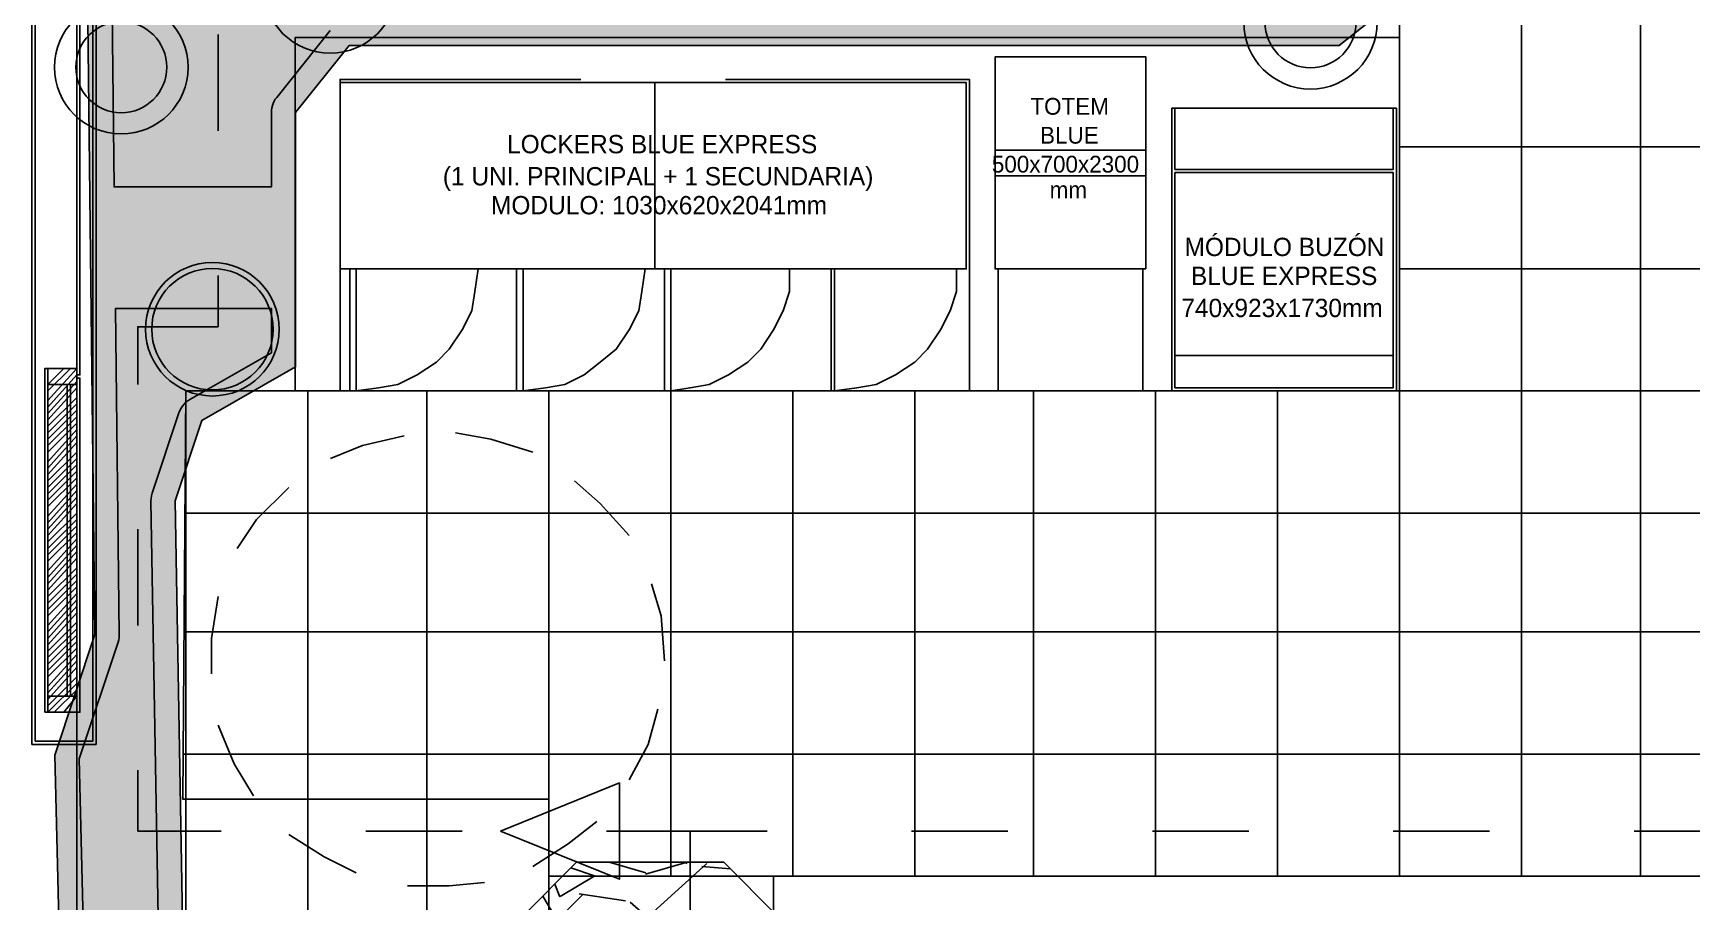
# Model space of a CAD drawing. Header units: metres. Extents: x 1 to 213, y 1 to 147.
# Drawn here: x 66.56 to 72.03, y 90.45 to 93.31 of the extents above; entities that cross this region are included whole.
import ezdxf

# ---------------------------------------------------------------- set-up
doc = ezdxf.new("R2010")
doc.units = ezdxf.units.M
doc.linetypes.add('DASHED', pattern=[1.524, 1.27, -0.254])
for name, color, linetype in [('00-BASE-ARQUITECTURA', 8, 'Continuous'), ('00-BASE-TEXTO', 8, 'Continuous'), ('PJ-COPA-ADULTA', 8, 'DASHED'), ('PJ-GRAVILLA', 42, 'Continuous'), ('PJ-HERBACEAS', 212, 'Continuous'), ('PJ-LIMITE-JARDIN', 7, 'Continuous'), ('PJ-MASAS', 92, 'Continuous'), ('PJ-MASAS-RELLENO', 92, 'Continuous'), ('PJ-RIEGO-SECTORES', 5, 'Continuous')]:
    doc.layers.add(name, color=color, linetype=linetype)

# ---------------------------------------------------------------- blocks, each defined once
blk = doc.blocks.new('PJ_AM')
blk.add_circle((0, 0), 0.22)
at = {"flags": 1}
for tag, p, height in [('CODIGO', (0.15, 0.15), 0.2), ('ESPECIE', (0.15, -0.1), 0.15), ('ZONA', (0.15, -0.3), 0.15)]:
    blk.add_attdef(tag, p, '', height=height, dxfattribs=at)
blk = doc.blocks.new('PJ_SA')
blk.add_circle((0, 0), 0.22)
at = {"flags": 1}
for tag, p, height in [('CODIGO', (0.15, 0.15), 0.2), ('ESPECIE', (0.15, -0.1), 0.15), ('ZONA', (0.15, -0.3), 0.15)]:
    blk.add_attdef(tag, p, '', height=height, dxfattribs=at)

msp = doc.modelspace()

# ---------------------------------------------------------------- hatches: boundary and pattern name
at = {"layer": 'PJ-GRAVILLA'}
h = msp.add_hatch(dxfattribs=at)
h.set_pattern_fill('GRAVEL', scale=0.03)
h.paths.add_polyline_path([(69.2326, 101.3354), (84.1816, 101.3354), (84.3579, 101.2472), (84.3579, 101.1149), (84.1816, 101.0267), (71.5698, 101.0708), (70.8201, 100.9826), (70.6878, 100.8503), (70.5555, 100.0124), (69.1444, 100.0124), (68.7034, 100.3652), (67.7333, 100.3211), (67.5569, 100.1006), (67.5128, 94.1475), (67.8656, 93.8829), (70.8642, 93.927), (71.0847, 93.7066), (71.0847, 93.442), (70.8642, 93.2656), (67.601, 93.2656), (67.4246, 93.0451), (67.4246, 92.2072), (67.1159, 92.0309), (67.0277, 91.7663), (67.0718, 89.2527), (66.9395, 89.0763), (66.675, 89.1204), (66.6309, 90.9284), (66.7632, 91.3253), (66.675, 99.0423), (67.16, 100.1447), (67.5128, 100.5416), (68.4389, 101.159), (69.2326, 101.3354)])
h = msp.add_hatch(dxfattribs=at)
h.set_pattern_fill('GRAVEL', scale=0.03)
h.paths.add_polyline_path([(68.3507, 90.5756), (68.8357, 90.5756), (69.0121, 90.3993), (69.0121, 85.8132), (68.7034, 85.5045), (67.4687, 85.5045), (67.0718, 85.6368), (66.7632, 85.9454), (66.6309, 86.2982), (66.6309, 87.092), (66.8073, 87.2684), (68.1743, 87.2684), (68.4389, 87.6211), (68.4389, 88.8118), (68.1743, 89.1204), (68.1743, 90.3993), (68.3507, 90.5756)])
at = {"layer": 'PJ-MASAS-RELLENO'}
for points in [[(67.4328, 94.1481), (67.4331, 94.1406), (67.4341, 94.1332), (67.4358, 94.126), (67.4381, 94.1189), (67.4411, 94.112), (67.4448, 94.1055), (67.449, 94.0993), (67.4538, 94.0936), (67.459, 94.0883), (67.4648, 94.0835), (67.8176, 93.8189), (67.8238, 93.8147), (67.8304, 93.8111), (67.8373, 93.8081), (67.8445, 93.8058), (67.8518, 93.8041), (67.8593, 93.8032), (67.8668, 93.8029), (70.8316, 93.8465), (71.0047, 93.6734), (71.0047, 93.4804), (70.8361, 93.3456), (67.601, 93.3456), (67.5931, 93.3452), (67.5852, 93.344), (67.5775, 93.342), (67.57, 93.3393), (67.5628, 93.3359), (67.556, 93.3317), (67.5497, 93.3269), (67.5438, 93.3215), (67.5385, 93.3156), (67.3621, 93.0951), (67.3576, 93.0888), (67.3537, 93.0822), (67.3505, 93.0752), (67.3479, 93.0679), (67.3461, 93.0604), (67.345, 93.0528), (67.3446, 93.0451), (67.3446, 92.8), (66.8263, 92.8), (66.792, 95.8), (67.4451, 95.8), (67.4328, 94.1481)], [(67.3446, 92.2537), (67.0762, 92.1003), (67.0692, 92.0958), (67.0627, 92.0906), (67.0568, 92.0847), (67.0515, 92.0783), (67.0469, 92.0713), (67.0431, 92.0639), (67.04, 92.0562), (66.9518, 91.7916), (66.9495, 91.7828), (66.9481, 91.7739), (66.9478, 91.7649), (66.9892, 89.4), (66.7482, 89.4), (66.7112, 90.9164), (66.8391, 91.3), (66.8414, 91.3086), (66.8428, 91.3173), (66.8432, 91.3262), (66.8309, 92.4), (67.3446, 92.4), (67.3446, 92.2537)]]:
    msp.add_hatch(color=7, dxfattribs=at).paths.add_polyline_path(points)

# ---------------------------------------------------------------- linework, layer by layer
at = {"layer": '00-BASE-ARQUITECTURA'}
for points in [[(71.0635, 92.1279), (71.0635, 93.6836), (72.2277, 93.6836), (72.2277, 93.3661), (73.4554, 93.3661), (73.4659, 92.3819), (72.2594, 92.3819), (72.2594, 91.7257), (78.4295, 91.7257), (78.4295, 92.5194), (78.4084, 92.5194), (78.3766, 92.5194), (78.3766, 93.4931), (79.8583, 93.4931), (79.8583, 91.7257), (83.8588, 91.7151), (83.8588, 93.6836), (89.4679, 93.6942), (89.4679, 100.6898)], [(90.2617, 100.0865), (90.2617, 91.7257), (94.3998, 91.7257), (94.9713, 90.5298), (68.2589, 90.5298), (68.2589, 90.7838), (67.0524, 90.7838), (67.063, 92.1279), (71.0635, 92.1279)], [(66.7032, 89.0799), (66.7032, 98.4355)], [(71.4657, 90.5298), (71.4657, 93.6836)], [(71.8573, 90.5298), (71.8573, 93.6836)], [(67.063, 92.1279), (67.4229, 92.1279), (67.4229, 93.292), (71.0635, 93.292)], [(67.1689, 93.3026), (67.1689, 92.9851)], [(68.3648, 93.1545), (67.571, 93.1545), (67.571, 92.1279), (68.3648, 92.1279)], [(69.6454, 92.1279), (69.6454, 93.1545), (68.841, 93.1545)], [(73.4554, 92.9322), (71.0635, 92.9322)], [(67.1689, 92.5089), (67.1689, 92.3395), (66.9043, 92.3395), (66.9043, 92.149)], [(68.0261, 92.53), (68.0155, 92.4559), (68.0049, 92.3925), (67.9732, 92.329), (67.9309, 92.2655), (67.8885, 92.2231), (67.825, 92.1808), (67.7615, 92.149), (67.698, 92.1385), (67.6239, 92.1279), (67.6239, 92.53), (67.6028, 92.53), (67.6028, 92.1279), (67.6239, 92.1279)], [(68.5764, 92.53), (68.5659, 92.4559), (68.5553, 92.3925), (68.5235, 92.329), (68.4812, 92.2655), (68.4283, 92.2231), (68.3754, 92.1808), (68.3119, 92.149), (68.2484, 92.1385), (68.1743, 92.1279), (68.1743, 92.53), (68.1531, 92.53), (68.1531, 92.1279), (68.1743, 92.1279)], [(69.0527, 92.53), (69.0527, 92.4559), (69.0315, 92.3925), (68.9998, 92.329), (68.9574, 92.2655), (68.9151, 92.2231), (68.8516, 92.1808), (68.7881, 92.149), (68.7246, 92.1385), (68.6611, 92.1279), (68.6611, 92.53), (68.6399, 92.53), (68.6399, 92.1279), (68.6611, 92.1279)], [(69.603, 92.53), (69.603, 92.4559), (69.5819, 92.3925), (69.5501, 92.329), (69.5078, 92.2655), (69.4654, 92.2231), (69.4019, 92.1808), (69.3384, 92.149), (69.2749, 92.1385), (69.2009, 92.1279), (69.2009, 92.53), (69.1903, 92.53), (69.1903, 92.1279), (69.2009, 92.1279)], [(73.4659, 92.53), (71.0635, 92.53)], [(66.7032, 92.2019), (66.6079, 92.0961)], [(66.682, 92.2019), (66.6079, 92.1279)], [(66.6609, 92.2019), (66.6079, 92.149)], [(66.7032, 92.1808), (66.6079, 92.075)], [(66.7032, 92.1596), (66.6079, 92.0538)], [(66.7032, 92.1385), (66.6079, 92.0326)], [(67.063, 90.7838), (67.063, 92.1279)], [(67.4652, 90.7838), (67.4652, 92.1279)], [(67.8568, 90.7838), (67.8568, 92.1279)], [(68.2589, 90.5298), (68.2589, 92.1279)], [(68.6611, 90.5298), (68.6611, 92.1279)], [(68.841, 92.1279), (69.6454, 92.1279)], [(69.0633, 90.5298), (69.0633, 92.1279)], [(69.4654, 90.5298), (69.4654, 92.1279)], [(69.857, 90.5298), (69.857, 92.1279)], [(70.2592, 90.5298), (70.2592, 92.1279)], [(70.6614, 90.5298), (70.6614, 92.1279)], [(71.0635, 90.5298), (71.0635, 92.1279)], [(72.2594, 92.1279), (71.0635, 92.1279)], [(66.7032, 92.1067), (66.6079, 92.0115)], [(66.7032, 92.0855), (66.6079, 91.9903)], [(66.7032, 92.0644), (66.6079, 91.9691)], [(66.7032, 92.0432), (66.6079, 91.9479)], [(66.7032, 92.022), (66.6079, 91.9268)], [(66.7032, 92.0009), (66.6079, 91.895)], [(66.7032, 91.9797), (66.6079, 91.8739)], [(66.7032, 91.9585), (66.6079, 91.8527)], [(67.7827, 91.9797), (67.6451, 91.9479), (67.5393, 91.9056)], [(68.206, 91.9268), (68.0684, 91.9691), (67.952, 91.9903)], [(66.7032, 91.9268), (66.6079, 91.8315)], [(66.7032, 91.9056), (66.6079, 91.8104)], [(66.7032, 91.8845), (66.6079, 91.7892)], [(66.7032, 91.8633), (66.6079, 91.768)], [(66.7032, 91.8421), (66.6079, 91.7469)], [(66.7032, 91.821), (66.6079, 91.7151)], [(66.7032, 91.7998), (66.6079, 91.6939)], [(67.4017, 91.8104), (67.2959, 91.7045), (67.2324, 91.6093)], [(68.5235, 91.6516), (68.4283, 91.7575), (68.3436, 91.8315)], [(66.7032, 91.7786), (66.6079, 91.6728)], [(66.7032, 91.7575), (66.6079, 91.6516)], [(66.7032, 91.7257), (66.6079, 91.6305)], [(66.7032, 91.7045), (66.6079, 91.6093)], [(72.2594, 91.7257), (67.063, 91.7257)], [(66.7032, 91.6834), (66.6079, 91.5881)], [(66.7032, 91.6622), (66.6079, 91.567)], [(66.7032, 91.641), (66.6079, 91.5352)], [(66.9043, 91.6728), (66.9043, 91.3553)], [(66.7032, 91.6199), (66.6079, 91.514)], [(66.7032, 91.5987), (66.6079, 91.4929)], [(66.7032, 91.5775), (66.6079, 91.4717)], [(66.7032, 91.5458), (66.6079, 91.4505)], [(66.7032, 91.5246), (66.6079, 91.4294)], [(66.7032, 91.5035), (66.6079, 91.4082)], [(66.7032, 91.4823), (66.6079, 91.387)], [(68.6399, 91.2389), (68.6294, 91.387), (68.5976, 91.4929)], [(66.7032, 91.4611), (66.6079, 91.3553)], [(66.7032, 91.4399), (66.6079, 91.3341)], [(66.7032, 91.4188), (66.6079, 91.313)], [(67.1689, 91.4505), (67.1477, 91.313), (67.1477, 91.1965)], [(66.7032, 91.3976), (66.6079, 91.2918)], [(66.7032, 91.3659), (66.6079, 91.2706)], [(66.7032, 91.3447), (66.6079, 91.2495)], [(66.7032, 91.3235), (66.6079, 91.2283)], [(66.7032, 91.3024), (66.6079, 91.2071)], [(94.5903, 91.3341), (67.063, 91.3341)], [(66.7032, 91.2812), (66.6079, 91.1859)], [(66.7032, 91.26), (66.6079, 91.1542)], [(66.7032, 91.2389), (66.6079, 91.133)], [(66.7032, 91.2177), (66.6079, 91.1119)], [(66.7032, 91.1859), (66.6079, 91.0907)], [(66.7032, 91.1648), (66.6079, 91.0695)], [(66.7032, 91.1436), (66.6291, 91.0695)], [(66.7032, 91.1224), (66.6609, 91.0695)], [(68.5235, 90.8473), (68.587, 90.9637), (68.6188, 91.0801)], [(67.1689, 91.0272), (67.2218, 90.9002), (67.2853, 90.7944)], [(94.7808, 90.9319), (67.0524, 90.9319)], [(66.9043, 90.879), (66.9043, 90.678)], [(68.1002, 90.678), (68.4918, 90.5192), (68.4918, 90.8367), (68.1002, 90.678)], [(68.206, 90.5615), (68.3224, 90.6356), (68.4177, 90.7097)], [(67.1794, 90.678), (66.9043, 90.678)], [(67.4017, 90.6674), (67.5181, 90.5933), (67.6239, 90.5404)], [(67.9732, 90.678), (67.6557, 90.678)], [(68.7246, 90.678), (68.4494, 90.678)], [(68.7246, 90.1805), (68.7246, 90.678)], [(68.7246, 90.678), (68.9786, 90.678)], [(69.4549, 90.678), (69.7724, 90.678)], [(70.2486, 90.678), (70.5661, 90.678)], [(71.0424, 90.678), (71.3599, 90.678)], [(71.8361, 90.678), (72.1536, 90.678)], [(67.7933, 90.498), (67.9309, 90.498), (68.0473, 90.5086)], [(68.2589, 90.5298), (68.2589, 89.027)], [(68.9998, 90.5298), (68.9998, 85.8837)]]:
    msp.add_lwpolyline(points, dxfattribs=at)
for points in [[(66.555, 90.9637), (66.7667, 90.9637), (66.7667, 97.5995), (66.555, 97.5995)], [(66.5656, 90.9743), (66.7561, 90.9743), (66.7561, 97.5889), (66.5656, 97.5889)], [(66.7032, 92.1808), (66.7138, 92.1808), (66.7138, 93.419), (66.7032, 93.419)], [(67.4229, 93.292), (67.4229, 92.1279), (71.0635, 92.1279), (71.0635, 93.292)], [(70.2274, 92.53), (69.73, 92.53), (69.73, 93.2285), (70.2274, 93.2285)], [(67.571, 92.53), (67.571, 93.1439), (68.6082, 93.1439), (68.6082, 92.53)], [(68.6082, 92.53), (68.6082, 93.1439), (69.6348, 93.1439), (69.6348, 92.53)], [(70.3121, 92.1279), (70.3121, 93.0592), (71.0529, 93.0592), (71.0529, 92.1279)], [(70.3227, 92.8581), (70.3227, 93.0592), (71.0424, 93.0592), (71.0424, 92.8581)], [(69.73, 92.837), (69.73, 92.9216), (70.2274, 92.9216), (70.2274, 92.837)], [(70.3227, 92.2443), (70.3227, 92.8475), (71.0424, 92.8475), (71.0424, 92.2443)], [(70.2169, 92.1279), (69.7406, 92.1279), (69.7406, 92.53), (70.2169, 92.53)], [(70.3227, 92.1385), (70.3227, 92.2443), (71.0424, 92.2443), (71.0424, 92.1385)], [(66.5974, 91.0695), (66.6079, 91.0695), (66.6079, 92.2019), (66.5974, 92.2019)], [(66.6079, 92.149), (66.7032, 92.149), (66.7032, 92.2019), (66.6079, 92.2019)], [(66.6079, 92.2019), (66.7032, 92.2019), (66.7032, 91.0695), (66.6079, 91.0695)], [(66.6079, 92.2019), (66.7032, 92.2019), (66.7032, 91.0695), (66.6079, 91.0695)], [(66.6714, 92.149), (66.682, 92.149), (66.682, 91.1224), (66.6714, 91.1224)], [(66.7032, 91.0695), (66.7138, 91.0695), (66.7138, 92.1702), (66.7032, 92.1702)], [(66.6079, 91.0695), (66.7032, 91.0695), (66.7032, 91.1224), (66.6079, 91.1224)], [(67.4652, 90.3816), (67.063, 90.3816), (67.063, 90.7838), (67.4652, 90.7838)], [(67.8568, 90.3816), (67.4652, 90.3816), (67.4652, 90.7838), (67.8568, 90.7838)], [(68.2589, 90.3816), (67.8568, 90.3816), (67.8568, 90.7838), (68.2589, 90.7838)]]:
    msp.add_lwpolyline(points, close=True, dxfattribs=at)
at = {"layer": 'PJ-COPA-ADULTA'}
for centre, radius in [((70.7697, 93.3426), 0.15), ((66.85, 93.1946), 0.15), ((67.1502, 92.3314), 0.2)]:
    msp.add_circle(centre, radius, dxfattribs=at)
at = {"layer": 'PJ-LIMITE-JARDIN'}
for points in [[(66.675, 89.1204), (66.6309, 90.9284), (66.7632, 91.3253), (66.675, 99.0423), (67.16, 100.1447), (67.5128, 100.5416), (68.4389, 101.159), (69.2326, 101.3354), (69.2326, 101.3354), (84.1816, 101.3354)], [(84.1816, 101.0267), (71.5698, 101.0708), (70.8201, 100.9826), (70.6878, 100.8503), (70.5555, 100.0124), (69.1444, 100.0124), (68.7034, 100.3652), (67.7333, 100.3211), (67.5569, 100.1006), (67.5128, 94.1475), (67.8656, 93.8829), (70.8642, 93.927), (71.0847, 93.7066), (71.0847, 93.442), (70.8642, 93.2656), (67.601, 93.2656), (67.4246, 93.0451), (67.4246, 92.2072), (67.1159, 92.0309), (67.0277, 91.7663), (67.0718, 89.2527)]]:
    msp.add_lwpolyline(points, dxfattribs=at)
msp.add_lwpolyline([(68.3507, 90.5756), (68.8357, 90.5756), (69.0121, 90.3993), (69.0121, 85.8132), (68.7034, 85.5045), (67.4687, 85.5045), (67.0718, 85.6368), (66.7632, 85.9454), (66.6309, 86.2982), (66.6309, 87.092), (66.8073, 87.2684), (68.1743, 87.2684), (68.4389, 87.6211), (68.4389, 88.8118), (68.1743, 89.1204), (68.1743, 90.3993), (68.3507, 90.5756)], close=True, dxfattribs=at)
at = {"layer": 'PJ-MASAS'}
msp.add_lwpolyline([(67.5385, 93.3156), (67.3621, 93.0951), (67.3576, 93.0888), (67.3537, 93.0822), (67.3505, 93.0752), (67.3479, 93.0679), (67.3461, 93.0604), (67.345, 93.0528), (67.3446, 93.0451), (67.3446, 92.8), (66.8263, 92.8), (66.792, 95.8)], dxfattribs=at)
msp.add_lwpolyline([(67.3446, 92.2537), (67.0762, 92.1003), (67.0692, 92.0958), (67.0627, 92.0906), (67.0568, 92.0847), (67.0515, 92.0783), (67.0469, 92.0713), (67.0431, 92.0639), (67.04, 92.0562), (66.9518, 91.7916), (66.9495, 91.7828), (66.9481, 91.7739), (66.9478, 91.7649), (66.9892, 89.4), (66.7482, 89.4), (66.7112, 90.9164), (66.8391, 91.3), (66.8414, 91.3086), (66.8428, 91.3173), (66.8432, 91.3262), (66.8309, 92.4), (67.3446, 92.4), (67.3446, 92.2537)], close=True, dxfattribs=at)
at = {"layer": 'PJ-RIEGO-SECTORES'}
for points in [[(66.675, 89.1204), (66.6309, 90.9284), (66.7632, 91.3253), (66.675, 99.0423), (67.16, 100.1447), (67.5128, 100.5416), (68.4389, 101.159), (69.2326, 101.3354), (84.1816, 101.3354)], [(84.1816, 101.0267), (71.5698, 101.0708), (70.8201, 100.9826), (70.6878, 100.8503), (70.5555, 100.0124), (69.1444, 100.0124), (68.7034, 100.3652), (67.7333, 100.3211), (67.5569, 100.1006), (67.5128, 94.1475), (67.8656, 93.8829), (70.8642, 93.927), (71.0847, 93.7066), (71.0847, 93.442), (70.8642, 93.2656), (67.601, 93.2656), (67.4246, 93.0451), (67.4246, 92.2072), (67.1159, 92.0309), (67.0277, 91.7663), (67.0718, 89.2527)]]:
    msp.add_lwpolyline(points, dxfattribs=at)
msp.add_lwpolyline([(69.0121, 85.8132), (68.7034, 85.5045), (67.4687, 85.5045), (67.0718, 85.6368), (66.7632, 85.9454), (66.6309, 86.2982), (66.6309, 87.092), (66.8073, 87.2684), (68.1743, 87.2684), (68.4389, 87.6211), (68.4389, 88.8118), (68.1743, 89.1204), (68.1743, 90.3993), (68.3507, 90.5756), (68.8357, 90.5756), (69.0121, 90.3993), (69.0121, 85.8132)], close=True, dxfattribs=at)

# ---------------------------------------------------------------- block references
at = {"layer": 'PJ-HERBACEAS'}
for name, p in [('PJ_SA', (67.5385, 93.4606)), ('PJ_SA', (70.7697, 93.3426)), ('PJ_SA', (66.85, 93.1946)), ('PJ_AM', (67.1502, 92.3314))]:
    msp.add_blockref(name, p, dxfattribs=at)

# ---------------------------------------------------------------- texts
at = {"layer": '00-BASE-TEXTO'}
for s, height, p in [('TOTEM', 0.05532, (69.8464, 93.038)), ('BLUE', 0.05532, (69.8782, 92.9428)), ('LOCKERS BLUE EXPRESS', 0.06035, (68.1214, 92.911)), ('500x700x2300', 0.055321, (69.7194, 92.8475)), ('(1 UNI. PRINCIPAL + 1 SECUNDARIA)', 0.06035, (67.9097, 92.8052)), ('mm', 0.05532, (69.9099, 92.7629)), ('MODULO: 1030x620x2041mm', 0.06035, (68.0684, 92.7099)), ('MÓDULO BUZÓN', 0.06035, (70.3544, 92.5724)), ('BLUE EXPRESS', 0.06035, (70.3756, 92.4771)), ('740x923x1730mm', 0.06035, (70.3439, 92.3713))]:
    msp.add_text(s, height=height, dxfattribs=at).set_placement(p)

doc.saveas('drawing.dxf')
